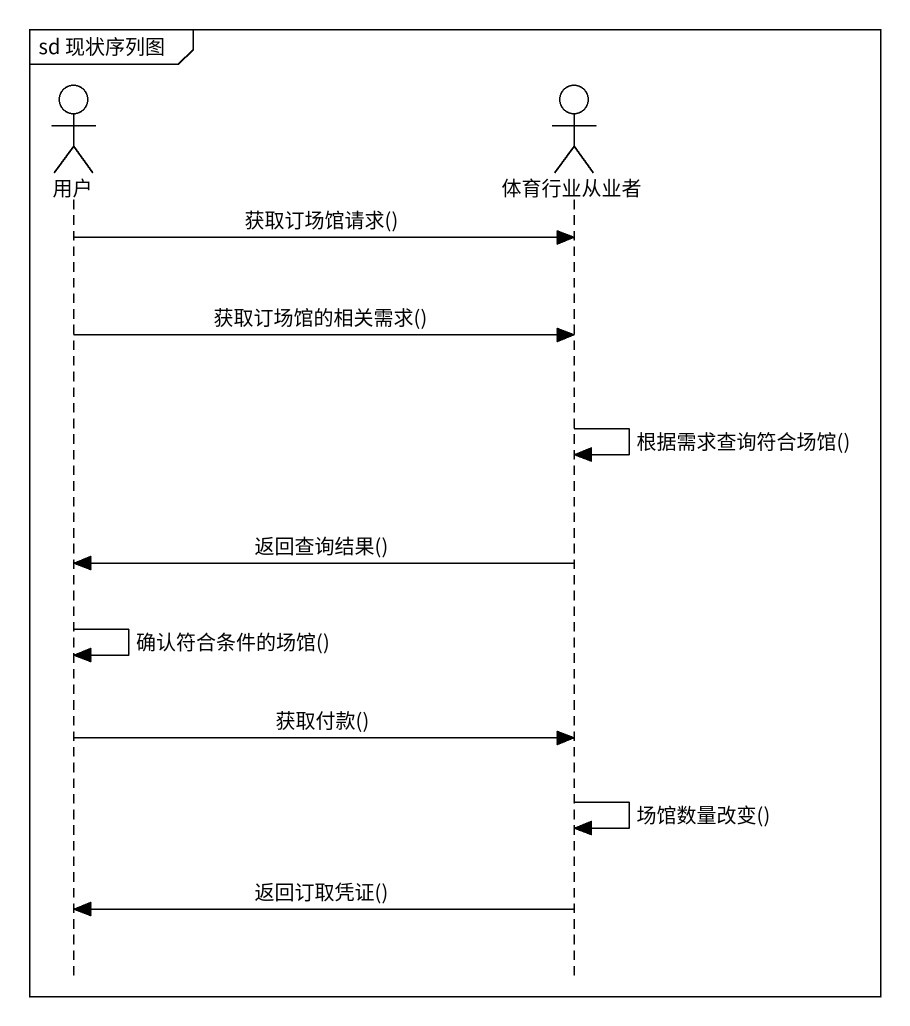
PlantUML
@startuml
mainframe sd 现状序列图
hide footbox
actor 用户
actor 体育行业从业者

用户 -> 体育行业从业者 : 获取订场馆请求()
用户 -> 体育行业从业者 : 获取订场馆的相关需求()
体育行业从业者 -> 体育行业从业者 : 根据需求查询符合场馆()
体育行业从业者 -> 用户 : 返回查询结果()
用户 -> 用户 : 确认符合条件的场馆()
用户 -> 体育行业从业者 : 获取付款()
体育行业从业者 -> 体育行业从业者 : 场馆数量改变()
体育行业从业者 -> 用户 : 返回订取凭证()
@enduml
